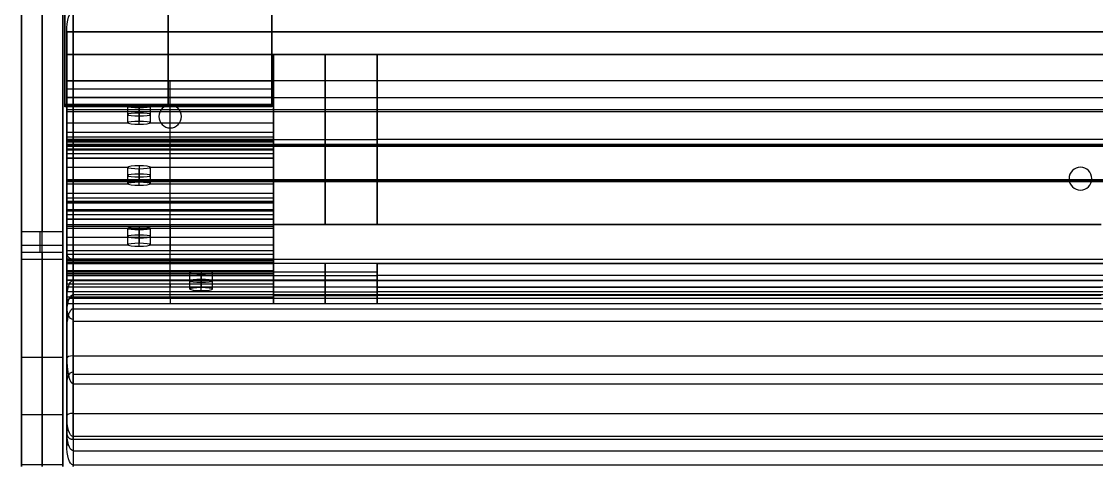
# Model space of a CAD drawing. Header units: millimetres. Extents: x -41 to 531, y -370 to 212.
# Drawn here: x -40.6 to 219.2, y -370 to -261.5 of the extents above; entities that cross this region are included whole.
import ezdxf

# ---------------------------------------------------------------- set-up
doc = ezdxf.new("R2010")
doc.units = ezdxf.units.MM
doc.header["$MEASUREMENT"] = 0
doc.layers.add('Domyślny', color=7, linetype='Continuous', true_color=0x000000)

# ---------------------------------------------------------------- blocks, each defined once
blk = doc.blocks.new('deska 2 siedziska awki Soft 02.412 SC')
at = {"layer": 'Domyślny'}
for p, q in [((5, 0), (1795, 0)), ((0, -73.03), (0, -5)), ((1800, -73.03), (1800, -5)), ((5, -32.5, -19), (1795, -32.5, -19)), ((5, -32.5, 19), (1795, -32.5, 19)), ((0, -43.46, 14), (0, -43.46, -14)), ((1800, -43.46, 14), (1800, -43.46, -14)), ((0, -58.03, 14), (0, -81.92, -8.3)), ((1800, -58.03, 14), (1800, -81.92, -8.3)), ((5, -60, -19), (1795, -60, -19)), ((5, -60, 19), (5, -90, -9)), ((5, -75, 5), (1795, -75, 5))]:
    blk.add_line(p, q, dxfattribs=at)
for centre, start, end in [((5, -5, -14), 90, 180), ((5, -5, 14), 90, 180), ((5, -5), 90, 180), ((1795, -5, 14), 360, 90), ((1795, -5), 0, 90), ((1795, -5, -14), 360, 90)]:
    blk.add_arc(centre, 5, start, end, dxfattribs=at)
at = {"layer": 'Domyślny', "extrusion": (1, 3.90799e-15, 5.32907e-15)}
blk.add_arc((-5, 14, 5), 5, 0, 90, dxfattribs=at)
at = {"layer": 'Domyślny', "extrusion": (1, 0, 0)}
for centre, radius, start, end in [((-5, 14, 1795), 5, 0, 90), ((-5, -14, 1795), 5, 270, 0), ((-60, 31, 1795), 50, 233.1301, 270)]:
    blk.add_arc(centre, radius, start, end, dxfattribs=at)
at = {"layer": 'Domyślny', "extrusion": (1, 9.59233e-15, -5.32907e-15)}
blk.add_arc((-5, -14, 5), 5, 270, 0, dxfattribs=at)
at = {"layer": 'Domyślny', "extrusion": (0, 1, 0)}
for centre, start, end in [((-5, -14, -5), 270, 360), ((-5, -14, -32.5), 270, 0), ((-5, 14, -32.5), 0, 90), ((-1795, -14, -32.5), 180, 270), ((-1795, 14, -32.5), 90, 180)]:
    blk.add_arc(centre, 5, start, end, dxfattribs=at)
at = {"layer": 'Domyślny', "extrusion": (-3.55271e-16, 1, 3.80829e-30)}
blk.add_arc((-5, 14, -5), 5, 0, 90, dxfattribs=at)
at = {"layer": 'Domyślny', "extrusion": (-7.10543e-16, 1, -3.23433e-29)}
blk.add_arc((-1795, -14, -5), 5, 180, 270, dxfattribs=at)
at = {"layer": 'Domyślny', "extrusion": (-5.32907e-16, 1, -1.77636e-16)}
blk.add_arc((-1795, 14, -5), 5, 90, 180, dxfattribs=at)
at = {"layer": 'Domyślny', "extrusion": (1, -3.01703e-15, -1.45143e-14)}
blk.add_arc((-60, 31), 45, 240.847, 270, dxfattribs=at)
at = {"layer": 'Domyślny', "extrusion": (-2.84217e-15, 1, -2.84217e-15)}
blk.add_arc((-5, -14, -60), 5, 270, 0, dxfattribs=at)
at = {"layer": 'Domyślny', "extrusion": (1, 6.91713e-15, 1.03597e-14)}
blk.add_arc((-60, 31, 5), 50, 233.1301, 270, dxfattribs=at)
at = {"layer": 'Domyślny', "extrusion": (-2.84217e-15, 1, 1.42109e-15)}
blk.add_arc((-1795, -14, -60), 5, 180, 270, dxfattribs=at)
at = {"layer": 'Domyślny', "extrusion": (1, 1.15438e-13, 4.04033e-13)}
blk.add_arc((-60, 31, 1800), 45, 240.847, 270, dxfattribs=at)
at = {"layer": 'Domyślny', "extrusion": (0, 0.731055, 0.682318)}
for centre, start, end in [((-5, 49.83, -50.7), 0, 90), ((-1795, 49.83, -50.7), 90, 180)]:
    blk.add_arc(centre, 5, start, end, dxfattribs=at)
at = {"layer": 'Domyślny'}
for points in [[(5, 0, 14), (5, 0), (5, 0, -14)], [(1795, 0, 14), (900, 0, 14), (5, 0, 14)], [(5, 0, -14), (900, 0, -14), (1795, 0, -14)], [(0, -60, -14), (0, -32.5, -14), (0, -5, -14)], [(0, -5, 14), (0, -31.51, 14), (0, -58.03, 14)], [(0, -5, -14), (0, -5), (0, -5, 14)], [(1795, -5, -19), (900, -5, -19), (5, -5, -19)], [(5, -5, -19), (5, -32.5, -19), (5, -60, -19)], [(5, -5, 19), (900, -5, 19), (1795, -5, 19)], [(5, -60, 19), (5, -32.5, 19), (5, -5, 19)], [(1795, -60, -19), (1795, -32.5, -19), (1795, -5, -19)], [(1795, -5, 19), (1795, -32.5, 19), (1795, -60, 19)], [(1800, -5, -14), (1800, -5), (1800, -5, 14)], [(1800, -5, 14), (1800, -31.51, 14), (1800, -58.03, 14)], [(1800, -60, -14), (1800, -32.5, -14), (1800, -5, -14)], [(5, -60, 19), (900, -60, 19), (1795, -60, 19)], [(5, -90, -9), (5, -75, 5), (5, -60, 19)], [(1795, -60, 19), (1795, -75, 5), (1795, -90, -9)], [(1795, -90, -9), (900, -90, -9), (5, -90, -9)]]:
    blk.add_open_spline(points, degree=2, dxfattribs=at)
for points, knots in [([(5, -60, 19), (4.73, -60, 19), (4.46, -59.99, 18.98), (4.07, -59.97, 18.92), (3.95, -59.96, 18.89), (3.71, -59.93, 18.83), (3.59, -59.92, 18.8), (3.26, -59.88, 18.69), (3.05, -59.85, 18.61), (2.68, -59.78, 18.43), (2.51, -59.74, 18.34), (2.19, -59.66, 18.14), (2.04, -59.62, 18.03), (1.77, -59.54, 17.82), (1.65, -59.49, 17.71), (1.41, -59.4, 17.49), (1.31, -59.36, 17.37), (1.11, -59.27, 17.15), (1.02, -59.22, 17.03), (0.77, -59.08, 16.68), (0.63, -58.99, 16.44), (0.39, -58.8, 15.96), (0.3, -58.71, 15.72), (0.15, -58.51, 15.23), (0.09, -58.42, 14.98), (0.02, -58.22, 14.49), (0, -58.13, 14.25), (0, -58.03, 14)], [-3.141593, -3.141593, -3.141593, -3.141593, -3.043631, -3.043631, -2.99465, -2.99465, -2.945669, -2.945669, -2.847502, -2.847502, -2.749335, -2.749335, -2.651095, -2.651095, -2.552855, -2.552855, -2.454641, -2.454641, -2.356427, -2.356427, -2.160019, -2.160019, -1.963614, -1.963614, -1.7672, -1.7672, -1.570796, -1.570796, -1.570796, -1.570796]), ([(1795, -60, 19), (1795.27, -60, 19), (1795.54, -59.99, 18.98), (1795.93, -59.97, 18.92), (1796.05, -59.96, 18.89), (1796.29, -59.93, 18.83), (1796.41, -59.92, 18.8), (1796.74, -59.88, 18.69), (1796.95, -59.85, 18.61), (1797.32, -59.78, 18.43), (1797.49, -59.74, 18.34), (1797.81, -59.66, 18.14), (1797.96, -59.62, 18.03), (1798.23, -59.54, 17.82), (1798.35, -59.49, 17.71), (1798.59, -59.4, 17.49), (1798.69, -59.36, 17.37), (1798.89, -59.27, 17.15), (1798.98, -59.22, 17.03), (1799.23, -59.08, 16.68), (1799.37, -58.99, 16.44), (1799.61, -58.8, 15.96), (1799.7, -58.71, 15.72), (1799.85, -58.51, 15.23), (1799.91, -58.42, 14.98), (1799.98, -58.22, 14.49), (1800, -58.13, 14.25), (1800, -58.03, 14)], [0, 0, 0, 0, 0.097962, 0.097962, 0.146943, 0.146943, 0.195923, 0.195923, 0.294091, 0.294091, 0.392258, 0.392258, 0.490498, 0.490498, 0.588738, 0.588738, 0.686952, 0.686952, 0.785166, 0.785166, 0.981574, 0.981574, 1.177978, 1.177978, 1.374393, 1.374393, 1.570796, 1.570796, 1.570796, 1.570796]), ([(0, -81.92, -8.3), (0, -82.26, -8.34), (0.01, -82.6, -8.38), (0.06, -83.28, -8.46), (0.1, -83.62, -8.49), (0.21, -84.31, -8.56), (0.27, -84.65, -8.6), (0.44, -85.35, -8.66), (0.54, -85.69, -8.7), (0.73, -86.21, -8.74), (0.8, -86.39, -8.75), (0.95, -86.73, -8.78), (1.03, -86.91, -8.8), (1.2, -87.26, -8.82), (1.3, -87.43, -8.84), (1.51, -87.78, -8.86), (1.63, -87.95, -8.87), (1.82, -88.21, -8.89), (1.89, -88.3, -8.9), (2.03, -88.47, -8.91), (2.11, -88.56, -8.91), (2.27, -88.73, -8.93), (2.35, -88.82, -8.93), (2.54, -88.99, -8.94), (2.64, -89.07, -8.95), (2.85, -89.24, -8.96), (2.96, -89.33, -8.96), (3.16, -89.45, -8.97), (3.22, -89.49, -8.97), (3.37, -89.57, -8.98), (3.44, -89.61, -8.98), (3.61, -89.69, -8.98), (3.7, -89.73, -8.99), (3.89, -89.81, -8.99), (3.99, -89.84, -8.99), (4.17, -89.89, -8.99), (4.23, -89.91, -9), (4.36, -89.94, -9), (4.43, -89.95, -9), (4.58, -89.97, -9), (4.66, -89.98, -9), (4.83, -90, -9), (4.91, -90, -9), (5, -90, -9)], [-0.00001449, -0.00001449, -0.00001449, -0.00001449, 0.00128883, 0.00128883, 0.00259215, 0.00259215, 0.00389548, 0.00389548, 0.00519879, 0.00519879, 0.00585046, 0.00585046, 0.00650212, 0.00650212, 0.00715381, 0.00715381, 0.0078055, 0.0078055, 0.00813133, 0.00813133, 0.00845715, 0.00845715, 0.00878298, 0.00878298, 0.00910881, 0.00910881, 0.00943446, 0.00943446, 0.00959729, 0.00959729, 0.00976011, 0.00976011, 0.00992294, 0.00992294, 0.01008576, 0.01008576, 0.01016717, 0.01016717, 0.01024859, 0.01024859, 0.01033, 0.01033, 0.01041141, 0.01041141, 0.01041141, 0.01041141]), ([(1795, -90, -9), (1795.09, -90, -9), (1795.17, -90, -9), (1795.34, -89.98, -9), (1795.42, -89.97, -9), (1795.57, -89.95, -9), (1795.64, -89.94, -9), (1795.77, -89.91, -9), (1795.83, -89.89, -8.99), (1796.01, -89.84, -8.99), (1796.11, -89.81, -8.99), (1796.3, -89.73, -8.99), (1796.39, -89.69, -8.98), (1796.56, -89.61, -8.98), (1796.63, -89.57, -8.98), (1796.78, -89.49, -8.97), (1796.84, -89.45, -8.97), (1797.04, -89.33, -8.96), (1797.15, -89.24, -8.96), (1797.36, -89.07, -8.95), (1797.46, -88.99, -8.94), (1797.65, -88.82, -8.93), (1797.73, -88.73, -8.93), (1797.89, -88.56, -8.91), (1797.97, -88.47, -8.91), (1798.11, -88.3, -8.9), (1798.18, -88.21, -8.89), (1798.37, -87.95, -8.87), (1798.49, -87.78, -8.86), (1798.7, -87.43, -8.84), (1798.8, -87.26, -8.82), (1798.97, -86.91, -8.8), (1799.05, -86.73, -8.78), (1799.2, -86.39, -8.75), (1799.27, -86.21, -8.74), (1799.46, -85.69, -8.7), (1799.56, -85.35, -8.66), (1799.73, -84.65, -8.6), (1799.79, -84.31, -8.56), (1799.9, -83.62, -8.49), (1799.94, -83.28, -8.46), (1799.99, -82.6, -8.38), (1800, -82.26, -8.34), (1800, -81.92, -8.3)], [0, 0, 0, 0, 0.00008149, 0.00008149, 0.00016298, 0.00016298, 0.00024446, 0.00024446, 0.00032595, 0.00032595, 0.00048893, 0.00048893, 0.0006519, 0.0006519, 0.00081488, 0.00081488, 0.00097785, 0.00097785, 0.0013038, 0.0013038, 0.00162994, 0.00162994, 0.00195607, 0.00195607, 0.0022822, 0.0022822, 0.00260833, 0.00260833, 0.00326062, 0.00326062, 0.00391291, 0.00391291, 0.00456518, 0.00456518, 0.00521746, 0.00521746, 0.00652198, 0.00652198, 0.00782651, 0.00782651, 0.00913105, 0.00913105, 0.01043558, 0.01043558, 0.01043558, 0.01043558])]:
    blk.add_open_spline(points, degree=3, knots=knots, dxfattribs=at)

msp = doc.modelspace()

# ---------------------------------------------------------------- linework, layer by layer
at = {"layer": 'Domyślny'}
for p, q in [((-40.64, -79.02, 37.84), (-40.64, -346.23, 37.84)), ((-30.64, -79.02, 37.84), (-30.64, -346.23, 37.84)), ((20.29, -269.48, 232.14), (-29.71, -269.48, 232.14)), ((45.29, -269.48, 230.14), (20.29, -269.48, 230.14)), ((45.29, -269.48, 234.14), (20.29, -269.48, 234.14)), ((20.29, -269.48, 232.14), (45.29, -269.48, 232.14)), ((445.29, -269.48, 232.14), (45.29, -269.48, 232.14)), ((-29.71, -305.92, 230.14), (-29.71, -274.13, 234.14)), ((-29.71, -275.85, -185.48), (-29.71, -279.83, -185.48)), ((-29.71, -283.32, -189.95), (-29.71, -276.44, -189.08)), ((-4.71, -279.83, -185.48), (-4.71, -275.85, -185.48)), ((20.29, -275.85, -185.48), (20.29, -279.83, -185.48)), ((-29.71, -278.98, -192.35), (-29.71, -279.85, -185.48)), ((-30.16, -281.48, -140.89), (19.84, -281.48, -140.89)), ((-30.16, -281.79, -138.39), (19.84, -281.79, -138.39)), ((19.84, -282.1, -135.89), (-30.16, -282.1, -135.89)), ((-29.71, -286.07, -135.87), (-29.71, -282.09, -135.87)), ((-29.71, -283.07, -191.93), (-29.71, -299.93, -194.05)), ((-14.96, -285.98, -136.64), (-14.96, -281.99, -136.64)), ((-12.21, -281.65, -139.37), (-12.21, -285.63, -139.37)), ((-12.21, -286.32, -133.91), (-12.21, -282.34, -133.91)), ((-9.46, -285.98, -136.64), (-9.46, -281.99, -136.64)), ((-4.71, -281.73, 234.14), (-4.71, -281.73, 230.14)), ((20.29, -286.07, -135.87), (20.29, -282.09, -135.87)), ((-7.46, -284.48, 230.14), (-7.46, -284.48, 234.14)), ((-1.96, -284.48, 230.14), (-1.96, -284.48, 234.14)), ((-29.71, -288.28, -86.26), (-29.71, -292.32, -86.26)), ((-29.71, -288.33, -86.26), (-29.71, -292.32, -86.26)), ((-4.71, -287.23, 230.14), (-4.71, -287.23, 234.14)), ((-4.71, -287.23, 230.14), (-4.71, -287.23, 234.14)), ((-4.71, -287.23, 230.14), (-4.71, -287.23, 234.14)), ((-4.71, -292.32, -86.26), (-4.71, -288.28, -86.26)), ((-4.71, -292.32, -86.26), (-4.71, -288.33, -86.26)), ((20.29, -288.28, -86.26), (20.29, -292.32, -86.26)), ((20.29, -292.32, -86.26), (20.29, -288.33, -86.26)), ((-29.71, -293.43, -77.33), (-29.71, -289.4, -77.33)), ((-29.71, -289.77, 230.14), (-29.71, -290.28, 234.14)), ((20.29, -290.02, 234.14), (-29.71, -290.02, 234.14)), ((20.29, -290.02, 230.14), (-29.71, -290.02, 230.14)), ((-29.71, -294.55, -68.4), (-29.71, -290.52, -68.4)), ((-29.71, -290.58, -68.4), (-29.71, -294.56, -68.4)), ((-4.71, -294.55, -68.4), (-4.71, -290.52, -68.4)), ((-4.71, -294.56, -68.4), (-4.71, -290.58, -68.4)), ((20.29, -293.44, -77.33), (20.29, -289.41, -77.33)), ((20.29, -290.02, 230.14), (45.29, -290.02, 230.14)), ((20.29, -290.02, 234.14), (45.29, -290.02, 234.14)), ((20.29, -290.53, -68.4), (20.29, -294.56, -68.4)), ((20.29, -290.58, -68.4), (20.29, -294.56, -68.4)), ((445.29, -290.02, 234.14), (45.29, -290.02, 234.14)), ((445.29, -290.02, 230.14), (45.29, -290.02, 230.14)), ((-29.71, -291.25, -194.98), (-29.71, -291.75, -191.01)), ((20.29, -291.25, -194.98), (-29.71, -291.25, -194.98)), ((20.29, -291.75, -191.01), (-29.71, -291.75, -191.01)), ((-29.71, -300.8, -18.79), (-29.71, -296.82, -18.79)), ((-14.96, -300.71, -19.57), (-14.96, -296.72, -19.57)), ((-12.21, -296.38, -22.29), (-12.21, -300.36, -22.29)), ((-12.21, -301.05, -16.84), (-12.21, -297.07, -16.84)), ((-9.46, -300.71, -19.57), (-9.46, -296.72, -19.57)), ((20.29, -300.8, -18.79), (20.29, -296.82, -18.79)), ((215.29, -296.73, 234.14), (215.29, -296.73, 230.14)), ((215.29, -296.73, 230.14), (215.29, -296.73, 234.14)), ((-29.71, -299.93, -194.05), (20.29, -299.93, -194.05)), ((212.54, -299.48, 230.14), (212.54, -299.48, 234.14)), ((218.04, -299.48, 230.14), (218.04, -299.48, 234.14)), ((-29.71, -303.01, 30.82), (-29.71, -307.04, 30.82)), ((-29.71, -303.06, 30.82), (-29.71, -307.04, 30.82)), ((-4.71, -307.04, 30.82), (-4.71, -303.01, 30.82)), ((-4.71, -307.04, 30.82), (-4.71, -303.06, 30.82)), ((20.29, -303.01, 30.82), (20.29, -307.04, 30.82)), ((20.29, -307.04, 30.82), (20.29, -303.06, 30.82)), ((215.29, -302.23, 230.14), (215.29, -302.23, 234.14)), ((-29.71, -308.16, 39.75), (-29.71, -304.13, 39.75)), ((-29.71, -309.28, 48.68), (-29.71, -305.25, 48.68)), ((-29.71, -305.31, 48.68), (-29.71, -309.29, 48.68)), ((-4.71, -309.28, 48.68), (-4.71, -305.25, 48.68)), ((-4.71, -309.29, 48.68), (-4.71, -305.31, 48.68)), ((20.29, -308.17, 39.75), (20.29, -304.14, 39.75)), ((20.29, -305.26, 48.68), (20.29, -309.29, 48.68)), ((20.29, -305.31, 48.68), (20.29, -309.29, 48.68)), ((-29.71, -310.57, 234.14), (20.29, -310.57, 234.14)), ((-29.71, -310.57, 230.14), (20.29, -310.57, 230.14)), ((-29.71, -310.57, 231.81), (-29.71, -316.85, 231.02)), ((20.29, -311.06, 230.11), (-29.71, -311.06, 230.11)), ((-29.71, -315.53, 98.28), (-29.71, -311.55, 98.28)), ((20.29, -311.56, 234.07), (-29.71, -311.56, 234.07)), ((-14.96, -315.44, 97.51), (-14.96, -311.45, 97.51)), ((-12.21, -311.11, 94.78), (-12.21, -315.09, 94.78)), ((-9.46, -315.44, 97.51), (-9.46, -311.45, 97.51)), ((20.29, -310.57, 234.14), (45.29, -310.57, 234.14)), ((45.29, -310.57, 230.14), (20.29, -310.57, 230.14)), ((20.29, -310.57, 232.14), (45.29, -310.57, 232.14)), ((20.29, -310.57, 231.81), (20.29, -316.85, 231.02)), ((20.29, -315.53, 98.28), (20.29, -311.55, 98.28)), ((220.29, -310.57, 232.14), (45.29, -310.57, 232.14)), ((-29.71, -313.28, 229.07), (-29.71, -313.83, 233.44)), ((-12.21, -315.78, 100.24), (-12.21, -311.8, 100.24)), ((-4.71, -324.9, 214.19), (-4.71, -313.72, 228.59)), ((20.29, -313.28, 229.07), (20.29, -313.83, 233.44)), ((-4.71, -328.06, 216.65), (-4.71, -316.88, 231.04)), ((20.29, -326.48, 215.42), (20.29, -315.3, 229.82)), ((-29.71, -317.74, 147.89), (-29.71, -321.77, 147.89)), ((-29.71, -317.79, 147.89), (-29.71, -321.77, 147.89)), ((-29.71, -318.09, 222.97), (-29.71, -323.7, 222.26)), ((-29.71, -322.89, 156.82), (-29.71, -318.86, 156.82)), ((20.29, -319.31, 221.39), (-29.71, -319.31, 221.39)), ((-4.71, -321.77, 147.89), (-4.71, -317.74, 147.89)), ((-4.71, -321.77, 147.89), (-4.71, -317.79, 147.89)), ((20.29, -317.74, 147.89), (20.29, -321.77, 147.89)), ((20.29, -321.77, 147.89), (20.29, -317.79, 147.89)), ((20.29, -322.9, 156.82), (20.29, -318.87, 156.82)), ((20.29, -322.47, 223.84), (20.29, -319.31, 221.39)), ((-29.71, -324.01, 165.75), (-29.71, -319.98, 165.75)), ((-29.71, -320.54, 219.81), (-29.71, -321.25, 225.42)), ((-29.71, -322.04, 166), (-29.71, -327.67, 210.74)), ((-4.71, -324.01, 165.75), (-4.71, -319.98, 165.75)), ((2.79, -321.83, 180.39), (2.79, -325.8, 179.89)), ((20.29, -319.99, 165.75), (20.29, -324.02, 165.75)), ((45.29, -320.01, 165.75), (20.29, -320.01, 165.75)), ((20.29, -322.01, 165.75), (45.29, -322.01, 165.75)), ((20.29, -322.47, 223.84), (-29.71, -322.47, 223.84)), ((-29.71, -322.88, 188.75), (-29.71, -326.85, 188.25)), ((20.29, -322.88, 188.75), (-29.71, -322.88, 188.75)), ((0.04, -326.14, 182.62), (0.04, -322.18, 183.12)), ((2.79, -326.49, 185.35), (2.79, -322.52, 185.85)), ((5.54, -326.14, 182.62), (5.54, -322.18, 183.12)), ((20.29, -322.86, 188.5), (45.29, -322.86, 188.5)), ((45.29, -324.02, 165.75), (20.29, -324.02, 165.75)), ((445.29, -322.88, 188.75), (45.29, -322.88, 188.75)), ((-29.71, -324.9, 214.19), (-29.71, -329.52, 213.61)), ((20.29, -325.71, 211.24), (-29.71, -325.71, 211.24)), ((20.29, -326.85, 188.25), (-29.71, -326.85, 188.25)), ((-29.71, -327.12, 211.06), (-29.71, -327.79, 216.44)), ((20.29, -324.9, 214.19), (20.29, -329.52, 213.61)), ((45.29, -325.71, 211.24), (20.29, -325.71, 211.24)), ((20.29, -326.85, 188.25), (45.29, -326.85, 188.25)), ((20.29, -327.12, 211.06), (20.29, -327.79, 216.44)), ((445.29, -326.85, 188.25), (45.29, -326.85, 188.25)), ((-29.71, -327.67, 210.74), (-29.71, -327.7, 210.99)), ((-29.71, -329.68, 210.74), (20.29, -329.68, 210.74)), ((-29.71, -329.68, 210.74), (20.29, -329.68, 210.74)), ((20.29, -327.7, 210.99), (45.29, -327.7, 210.99)), ((20.29, -329.68, 210.74), (45.29, -329.68, 210.74)), ((220.29, -327.7, 210.99), (45.29, -327.7, 210.99))]:
    msp.add_line(p, q, dxfattribs=at)
at = {"layer": 'Domyślny', "extrusion": (1, -8.50083e-16, -1.2326e-32)}
msp.add_arc((-283.82, -185.98, -29.71), 8, 277.1709, 3.5784, dxfattribs=at)
at = {"layer": 'Domyślny', "extrusion": (1, 1.82832e-11, -1.41709e-11)}
msp.add_arc((-283.82, -185.98, 20.29), 8, 277.1709, 3.5784, dxfattribs=at)
at = {"layer": 'Domyślny', "extrusion": (1, -8.50083e-16, 0)}
for centre, radius, start in [((-283.82, -185.98, -29.71), 4, 277.1709), ((-327.99, 165.25, -29.71), 8, 3.5784)]:
    msp.add_arc(centre, radius, start, 7.1709, dxfattribs=at)
at = {"layer": 'Domyślny', "extrusion": (1, 3.6572e-11, -2.83986e-11)}
msp.add_arc((-283.82, -185.98, 20.29), 4, 277.1709, 7.1709, dxfattribs=at)
at = {"layer": 'Domyślny', "extrusion": (9.01845e-16, 0.992178, 0.124829)}
for centre, start, end in [((12.21, -100.37, -296.85), 270, 90), ((12.21, -100.37, -296.85), 90, 270), ((12.21, -99.88, -300.8), 270, 90), ((12.21, -100.12, -298.82), 270, 90), ((12.21, -100.12, -298.82), 90, 270), ((12.21, -99.88, -300.8), 90, 270), ((12.21, 17.63, -296.85), 270, 90), ((12.21, 17.88, -298.82), 270, 90), ((12.21, 17.63, -296.85), 90, 270), ((12.21, 17.88, -298.82), 90, 270), ((12.21, 18.12, -300.8), 270, 90), ((12.21, 18.12, -300.8), 90, 270), ((12.21, 135.63, -296.85), 270, 90), ((12.21, 135.63, -296.85), 90, 270), ((12.21, 135.88, -298.82), 270, 90), ((12.21, 135.88, -298.82), 90, 270), ((12.21, 136.12, -300.8), 270, 90), ((12.21, 136.12, -300.8), 90, 270), ((-2.79, 221.9, -300.8), 270, 90), ((-2.79, 221.9, -300.8), 90, 270)]:
    msp.add_arc(centre, 2.75, start, end, dxfattribs=at)
at = {"layer": 'Domyślny'}
for centre, start, end in [((-4.71, -284.48, 230.14), 90, 270), ((-4.71, -284.48, 234.14), 90, 270), ((-4.71, -284.48, 232.14), 90, 270), ((-4.71, -284.48, 230.14), 270, 90), ((-4.71, -284.48, 234.14), 270, 90), ((-4.71, -284.48, 232.14), 270, 90), ((215.29, -299.48, 230.14), 90, 270), ((215.29, -299.48, 234.14), 90, 270), ((215.29, -299.48, 232.14), 90, 270), ((215.29, -299.48, 230.14), 270, 90), ((215.29, -299.48, 234.14), 270, 90), ((215.29, -299.48, 232.14), 270, 90)]:
    msp.add_arc(centre, 2.75, start, end, dxfattribs=at)
at = {"layer": 'Domyślny', "extrusion": (1, -8.71883e-16, -2.8074e-17)}
for radius in [8, 4]:
    msp.add_arc((-310.57, 226.14, -29.71), radius, 90, 142.1709, dxfattribs=at)
at = {"layer": 'Domyślny', "extrusion": (1, 0, 0)}
for centre, radius, start, end in [((-310.57, 226.14, -4.71), 8, 90, 142.1709), ((-310.57, 226.14, -4.71), 4, 90, 142.1709), ((-321.74, 211.74, -4.71), 4, 142.1709, 187.1709), ((-321.74, 211.74, -4.71), 8, 142.1709, 187.1709)]:
    msp.add_arc(centre, radius, start, end, dxfattribs=at)
at = {"layer": 'Domyślny', "extrusion": (1, -6.14066e-14, 1.13687e-13)}
msp.add_arc((-310.57, 226.14, 20.29), 8, 90, 142.1709, dxfattribs=at)
at = {"layer": 'Domyślny', "extrusion": (1, -2.77956e-13, 6.25278e-13)}
msp.add_arc((-310.57, 226.14, 20.29), 4, 90, 142.1709, dxfattribs=at)
at = {"layer": 'Domyślny', "extrusion": (-3.90051e-16, 0.992178, 0.124829)}
msp.add_arc((-2.79, 221.9, -296.8), 2.75, 270, 90, dxfattribs=at)
at = {"layer": 'Domyślny', "extrusion": (2.19374e-15, 0.992178, 0.124829)}
msp.add_arc((-2.79, 221.9, -296.8), 2.75, 90, 270, dxfattribs=at)
at = {"layer": 'Domyślny', "extrusion": (1, 3.50938e-12, -1.60583e-11)}
msp.add_arc((-327.99, 165.25, 20.29), 8, 3.5784, 7.1709, dxfattribs=at)
at = {"layer": 'Domyślny', "extrusion": (1, -4.85263e-11, 1.86735e-11)}
msp.add_arc((-327.99, 165.25, 45.29), 8, 3.5784, 7.1709, dxfattribs=at)
at = {"layer": 'Domyślny', "extrusion": (0, 0.992178, 0.124829)}
for start, end in [(270, 90), (90, 270)]:
    msp.add_arc((-2.79, 221.9, -298.8), 2.75, start, end, dxfattribs=at)
at = {"layer": 'Domyślny', "extrusion": (1, -8.49172e-16, -7.24427e-18)}
for radius in [4, 8]:
    msp.add_arc((-321.74, 211.74, -29.71), radius, 142.1709, 187.1709, dxfattribs=at)
at = {"layer": 'Domyślny', "extrusion": (1, -9.41469e-13, 2.71564e-13)}
msp.add_arc((-321.74, 211.74, 20.29), 4, 142.1709, 187.1709, dxfattribs=at)
at = {"layer": 'Domyślny', "extrusion": (1, -8.28743e-13, 2.31372e-13)}
msp.add_arc((-321.74, 211.74, 20.29), 8, 142.1709, 187.1709, dxfattribs=at)
at = {"layer": 'Domyślny'}
for points, degree in [([(-30.16, -282.1, -135.89), (-30.16, -79.02, -135.89), (-30.16, 124.07, -135.89)], 2), ([(-30.16, -281.79, -138.39), (-30.16, -79.02, -138.39), (-30.16, 123.76, -138.39)], 2), ([(-30.16, 123.44, -140.89), (-30.16, -79.02, -140.89), (-30.16, -281.48, -140.89)], 2), ([(-5.16, 124.07, -135.89), (-5.16, -79.02, -135.89), (-5.16, -282.1, -135.89)], 2), ([(-5.16, -281.48, -140.89), (-5.16, -79.02, -140.89), (-5.16, 123.44, -140.89)], 2), ([(19.84, -282.1, -135.89), (19.84, -79.02, -135.89), (19.84, 124.07, -135.89)], 2), ([(19.84, -281.79, -138.39), (19.84, -79.02, -138.39), (19.84, 123.76, -138.39)], 2), ([(19.84, 123.44, -140.89), (19.84, -79.02, -140.89), (19.84, -281.48, -140.89)], 2), ([(-40.64, -319.02, 272.14), (-40.64, -199.02, 272.14), (-40.64, -79.02, 272.14)], 2), ([(-40.64, -79.02, -196.46), (-40.64, -195.68, -196.46), (-40.64, -312.34, -196.46)], 2), ([(-35.64, -319.02, 272.14), (-35.64, -199.02, 272.14), (-35.64, -79.02, 272.14)], 2), ([(-35.64, -79.02, -196.46), (-35.64, -195.68, -196.46), (-35.64, -312.34, -196.46)], 2), ([(-30.64, -319.02, 272.14), (-30.64, -199.02, 272.14), (-30.64, -79.02, 272.14)], 2), ([(-30.64, -79.02, -196.46), (-30.64, -195.68, -196.46), (-30.64, -312.34, -196.46)], 2), ([(-29.71, -269.48, 234.14), (-29.71, -290.02, 234.14), (-29.71, -310.57, 234.14)], 2), ([(-29.71, -269.48, 234.14), (-4.71, -269.48, 234.14), (20.29, -269.48, 234.14)], 2), ([(-29.71, -269.48, 230.14), (-4.71, -269.48, 230.14), (20.29, -269.48, 230.14)], 2), ([(-29.71, -310.57, 230.14), (-29.71, -290.02, 230.14), (-29.71, -269.48, 230.14)], 2), ([(-29.71, -269.48, 230.14), (-29.71, -269.48, 232.14), (-29.71, -269.48, 234.14)], 2), ([(20.29, -310.57, 230.14), (20.29, -290.02, 230.14), (20.29, -269.48, 230.14)], 2), ([(20.29, -269.48, 230.14), (20.29, -269.48, 232.14), (20.29, -269.48, 234.14)], 2), ([(20.29, -269.48, 234.14), (20.29, -290.02, 234.14), (20.29, -310.57, 234.14)], 2), ([(20.29, -310.57, 232.14), (20.29, -290.02, 232.14), (20.29, -269.48, 232.14)], 2), ([(20.29, -269.48, 230.14), (20.29, -269.48, 232.14), (20.29, -269.48, 234.14)], 2), ([(20.29, -269.48, 234.14), (20.29, -290.02, 234.14), (20.29, -310.57, 234.14)], 2), ([(20.29, -269.48, 230.14), (20.29, -290.02, 230.14), (20.29, -310.57, 230.14)], 2), ([(32.79, -269.48, 230.14), (32.79, -290.02, 230.14), (32.79, -310.57, 230.14)], 2), ([(32.79, -269.48, 234.14), (32.79, -269.48, 232.14), (32.79, -269.48, 230.14)], 2), ([(32.79, -310.57, 234.14), (32.79, -290.02, 234.14), (32.79, -269.48, 234.14)], 2), ([(45.29, -310.57, 230.14), (45.29, -290.02, 230.14), (45.29, -269.48, 230.14)], 2), ([(45.29, -269.48, 230.14), (45.29, -269.48, 232.14), (45.29, -269.48, 234.14)], 2), ([(45.29, -269.48, 234.14), (45.29, -290.02, 234.14), (45.29, -310.57, 234.14)], 2), ([(45.29, -310.57, 232.14), (45.29, -290.02, 232.14), (45.29, -269.48, 232.14)], 2), ([(45.29, -269.48, 234.14), (45.29, -290.02, 234.14), (45.29, -310.57, 234.14)], 2), ([(45.29, -269.48, 230.14), (45.29, -290.02, 230.14), (45.29, -310.57, 230.14)], 2), ([(45.29, -269.48, 230.14), (45.29, -269.48, 232.14), (45.29, -269.48, 234.14)], 2), ([(45.29, -269.48, 234.14), (245.29, -269.48, 234.14), (445.29, -269.48, 234.14)], 2), ([(45.29, -269.48, 230.14), (245.29, -269.48, 230.14), (445.29, -269.48, 230.14)], 2), ([(-29.71, -275.83, -185.48), (-29.71, -277.17, -185.48), (-29.71, -278.51, -185.48), (-29.71, -279.85, -185.48)], 3), ([(20.29, -275.83, -185.48), (-4.71, -275.83, -185.48), (-29.71, -275.83, -185.48)], 2), ([(-29.71, -288.33, -86.26), (-29.71, -282.09, -135.87), (-29.71, -275.85, -185.48)], 2), ([(-29.71, -275.85, -185.48), (-4.71, -275.85, -185.48), (20.29, -275.85, -185.48)], 2), ([(-29.71, -277.84, -185.48), (-29.71, -284.08, -135.87), (-29.71, -290.32, -86.26)], 2), ([(20.29, -277.84, -185.48), (-4.71, -277.84, -185.48), (-29.71, -277.84, -185.48)], 2), ([(-4.71, -288.33, -86.26), (-4.71, -282.09, -135.87), (-4.71, -275.85, -185.48)], 2), ([(20.29, -275.83, -185.48), (20.29, -277.17, -185.48), (20.29, -278.51, -185.48), (20.29, -279.85, -185.48)], 3), ([(470.29, -275.83, -185.48), (245.29, -275.83, -185.48), (20.29, -275.83, -185.48)], 2), ([(20.29, -275.83, -185.48), (20.29, -277.17, -185.48), (20.29, -278.51, -185.48), (20.29, -279.85, -185.48)], 3), ([(20.29, -275.85, -185.48), (20.29, -282.09, -135.87), (20.29, -288.33, -86.26)], 2), ([(20.29, -290.32, -86.26), (20.29, -284.08, -135.87), (20.29, -277.84, -185.48)], 2), ([(-29.71, -292.32, -86.26), (-29.71, -286.07, -135.87), (-29.71, -279.83, -185.48)], 2), ([(-29.71, -279.83, -185.48), (-4.71, -279.83, -185.48), (20.29, -279.83, -185.48)], 2), ([(-29.71, -279.85, -185.48), (-4.71, -279.85, -185.48), (20.29, -279.85, -185.48)], 2), ([(-4.71, -292.32, -86.26), (-4.71, -286.07, -135.87), (-4.71, -279.83, -185.48)], 2), ([(20.29, -279.83, -185.48), (20.29, -286.07, -135.87), (20.29, -292.32, -86.26)], 2), ([(20.29, -279.85, -185.48), (245.29, -279.85, -185.48), (470.29, -279.85, -185.48)], 2), ([(-30.16, -281.48, -140.89), (-30.16, -281.79, -138.39), (-30.16, -282.1, -135.89)], 2), ([(-14.85, -282.09, -135.87), (-22.28, -282.09, -135.87), (-29.71, -282.09, -135.87)], 2), ([(-29.71, -283.32, -189.95), (-29.71, -283.07, -191.93), (-29.71, -282.82, -193.92)], 2), ([(-29.71, -282.82, -193.92), (-29.71, -291.25, -194.98), (-29.71, -299.69, -196.04)], 2), ([(20.29, -282.82, -193.92), (-4.71, -282.82, -193.92), (-29.71, -282.82, -193.92)], 2), ([(20.29, -282.09, -135.87), (5.36, -282.09, -135.87), (-9.57, -282.09, -135.87)], 2), ([(-5.16, -282.1, -135.89), (-5.16, -281.79, -138.39), (-5.16, -281.48, -140.89)], 2), ([(19.84, -281.48, -140.89), (19.84, -281.79, -138.39), (19.84, -282.1, -135.89)], 2), ([(20.29, -299.69, -196.04), (20.29, -291.25, -194.98), (20.29, -282.82, -193.92)], 2), ([(20.29, -299.69, -196.04), (20.29, -291.25, -194.98), (20.29, -282.82, -193.92)], 2), ([(470.29, -282.82, -193.92), (245.29, -282.82, -193.92), (20.29, -282.82, -193.92)], 2), ([(-29.71, -300.18, -192.07), (-29.71, -291.75, -191.01), (-29.71, -283.32, -189.95)], 2), ([(20.29, -283.32, -189.95), (-4.71, -283.32, -189.95), (-29.71, -283.32, -189.95)], 2), ([(20.29, -300.18, -192.07), (20.29, -291.75, -191.01), (20.29, -283.32, -189.95)], 2), ([(20.29, -300.18, -192.07), (20.29, -291.75, -191.01), (20.29, -283.32, -189.95)], 2), ([(470.29, -283.32, -189.95), (245.29, -283.32, -189.95), (20.29, -283.32, -189.95)], 2), ([(-14.85, -286.07, -135.87), (-22.28, -286.07, -135.87), (-29.71, -286.07, -135.87)], 2), ([(-29.71, -290.52, -68.4), (-29.71, -289.4, -77.33), (-29.71, -288.28, -86.26)], 2), ([(-29.71, -288.28, -86.26), (-4.71, -288.28, -86.26), (20.29, -288.28, -86.26)], 2), ([(20.29, -288.33, -86.26), (-4.71, -288.33, -86.26), (-29.71, -288.33, -86.26)], 2), ([(20.29, -286.07, -135.87), (5.36, -286.07, -135.87), (-9.57, -286.07, -135.87)], 2), ([(-4.71, -290.52, -68.4), (-4.71, -289.4, -77.33), (-4.71, -288.28, -86.26)], 2), ([(20.29, -288.28, -86.26), (20.29, -289.41, -77.33), (20.29, -290.53, -68.4)], 2), ([(-29.71, -289.4, -77.33), (-4.71, -289.4, -77.33), (20.29, -289.41, -77.33)], 2), ([(-29.71, -290.3, -86.26), (-29.71, -291.42, -77.33), (-29.71, -292.53, -68.4)], 2), ([(20.29, -290.3, -86.26), (-4.71, -290.3, -86.26), (-29.71, -290.3, -86.26)], 2), ([(-29.71, -290.32, -86.26), (-4.71, -290.32, -86.26), (20.29, -290.32, -86.26)], 2), ([(20.29, -290.53, -68.4), (-4.71, -290.52, -68.4), (-29.71, -290.52, -68.4)], 2), ([(-29.71, -303.06, 30.82), (-29.71, -296.82, -18.79), (-29.71, -290.58, -68.4)], 2), ([(-29.71, -290.58, -68.4), (-4.71, -290.58, -68.4), (20.29, -290.58, -68.4)], 2), ([(-4.71, -303.06, 30.82), (-4.71, -296.82, -18.79), (-4.71, -290.58, -68.4)], 2), ([(20.29, -290.02, 234.14), (20.29, -290.02, 232.14), (20.29, -290.02, 230.14)], 2), ([(20.29, -292.55, -68.4), (20.29, -291.42, -77.33), (20.29, -290.3, -86.26)], 2), ([(20.29, -290.58, -68.4), (20.29, -296.82, -18.79), (20.29, -303.06, 30.82)], 2), ([(45.29, -290.02, 234.14), (45.29, -290.02, 232.14), (45.29, -290.02, 230.14)], 2), ([(-29.71, -294.55, -68.4), (-29.71, -293.43, -77.33), (-29.71, -292.32, -86.26)], 2), ([(-29.71, -292.32, -86.26), (-4.71, -292.32, -86.26), (20.29, -292.32, -86.26)], 2), ([(20.29, -292.32, -86.26), (-4.71, -292.32, -86.26), (-29.71, -292.32, -86.26)], 2), ([(-29.71, -292.53, -68.4), (-4.71, -292.54, -68.4), (20.29, -292.55, -68.4)], 2), ([(-29.71, -292.57, -68.4), (-29.71, -298.81, -18.79), (-29.71, -305.05, 30.82)], 2), ([(20.29, -292.57, -68.4), (-4.71, -292.57, -68.4), (-29.71, -292.57, -68.4)], 2), ([(-29.71, -293.43, -77.33), (-4.71, -293.43, -77.33), (20.29, -293.44, -77.33)], 2), ([(-4.71, -294.55, -68.4), (-4.71, -293.43, -77.33), (-4.71, -292.32, -86.26)], 2), ([(470.29, -291.25, -194.98), (245.29, -291.25, -194.98), (20.29, -291.25, -194.98)], 2), ([(470.29, -291.75, -191.01), (245.29, -291.75, -191.01), (20.29, -291.75, -191.01)], 2), ([(20.29, -292.32, -86.26), (20.29, -293.44, -77.33), (20.29, -294.56, -68.4)], 2), ([(20.29, -305.05, 30.82), (20.29, -298.81, -18.79), (20.29, -292.57, -68.4)], 2), ([(20.29, -294.56, -68.4), (-4.71, -294.55, -68.4), (-29.71, -294.55, -68.4)], 2), ([(-29.71, -307.04, 30.82), (-29.71, -300.8, -18.79), (-29.71, -294.56, -68.4)], 2), ([(-29.71, -294.56, -68.4), (-4.71, -294.56, -68.4), (20.29, -294.56, -68.4)], 2), ([(-4.71, -307.04, 30.82), (-4.71, -300.8, -18.79), (-4.71, -294.56, -68.4)], 2), ([(20.29, -294.56, -68.4), (20.29, -300.8, -18.79), (20.29, -307.04, 30.82)], 2), ([(-14.85, -296.82, -18.79), (-22.28, -296.82, -18.79), (-29.71, -296.82, -18.79)], 2), ([(20.29, -296.82, -18.79), (5.36, -296.82, -18.79), (-9.57, -296.82, -18.79)], 2), ([(-29.71, -299.69, -196.04), (-29.71, -299.93, -194.05), (-29.71, -300.18, -192.07)], 2), ([(-29.71, -299.69, -196.04), (-4.71, -299.69, -196.04), (20.29, -299.69, -196.04)], 2), ([(-29.71, -300.18, -192.07), (-4.71, -300.18, -192.07), (20.29, -300.18, -192.07)], 2), ([(-14.85, -300.8, -18.79), (-22.28, -300.8, -18.79), (-29.71, -300.8, -18.79)], 2), ([(20.29, -300.8, -18.79), (5.36, -300.8, -18.79), (-9.57, -300.8, -18.79)], 2), ([(20.29, -299.69, -196.04), (20.29, -299.93, -194.05), (20.29, -300.18, -192.07)], 2), ([(20.29, -299.69, -196.04), (20.29, -299.93, -194.05), (20.29, -300.18, -192.07)], 2), ([(20.29, -299.69, -196.04), (245.29, -299.69, -196.04), (470.29, -299.69, -196.04)], 2), ([(20.29, -299.93, -194.05), (245.29, -299.93, -194.05), (470.29, -299.93, -194.05)], 2), ([(20.29, -300.18, -192.07), (245.29, -300.18, -192.07), (470.29, -300.18, -192.07)], 2), ([(-29.71, -305.25, 48.68), (-29.71, -304.13, 39.75), (-29.71, -303.01, 30.82)], 2), ([(-29.71, -303.01, 30.82), (-4.71, -303.01, 30.82), (20.29, -303.01, 30.82)], 2), ([(20.29, -303.06, 30.82), (-4.71, -303.06, 30.82), (-29.71, -303.06, 30.82)], 2), ([(-4.71, -305.25, 48.68), (-4.71, -304.13, 39.75), (-4.71, -303.01, 30.82)], 2), ([(20.29, -303.01, 30.82), (20.29, -304.14, 39.75), (20.29, -305.26, 48.68)], 2), ([(-29.71, -304.13, 39.75), (-4.71, -304.13, 39.75), (20.29, -304.14, 39.75)], 2), ([(-29.71, -305.03, 30.82), (-29.71, -306.15, 39.75), (-29.71, -307.26, 48.68)], 2), ([(20.29, -305.03, 30.82), (-4.71, -305.03, 30.82), (-29.71, -305.03, 30.82)], 2), ([(-29.71, -305.05, 30.82), (-4.71, -305.05, 30.82), (20.29, -305.05, 30.82)], 2), ([(20.29, -305.26, 48.68), (-4.71, -305.25, 48.68), (-29.71, -305.25, 48.68)], 2), ([(-29.71, -317.79, 147.89), (-29.71, -311.55, 98.28), (-29.71, -305.31, 48.68)], 2), ([(-29.71, -305.31, 48.68), (-4.71, -305.31, 48.68), (20.29, -305.31, 48.68)], 2), ([(-4.71, -317.79, 147.89), (-4.71, -311.55, 98.28), (-4.71, -305.31, 48.68)], 2), ([(20.29, -307.28, 48.68), (20.29, -306.15, 39.75), (20.29, -305.03, 30.82)], 2), ([(20.29, -305.31, 48.68), (20.29, -311.55, 98.28), (20.29, -317.79, 147.89)], 2), ([(20.29, -307.04, 30.82), (-4.71, -307.04, 30.82), (-29.71, -307.04, 30.82)], 2), ([(-29.71, -309.28, 48.68), (-29.71, -308.16, 39.75), (-29.71, -307.04, 30.82)], 2), ([(-29.71, -307.04, 30.82), (-4.71, -307.04, 30.82), (20.29, -307.04, 30.82)], 2), ([(-29.71, -307.26, 48.68), (-4.71, -307.27, 48.68), (20.29, -307.28, 48.68)], 2), ([(-29.71, -307.3, 48.68), (-29.71, -313.54, 98.28), (-29.71, -319.78, 147.89)], 2), ([(20.29, -307.3, 48.68), (-4.71, -307.3, 48.68), (-29.71, -307.3, 48.68)], 2), ([(-29.71, -308.16, 39.75), (-4.71, -308.16, 39.75), (20.29, -308.17, 39.75)], 2), ([(-4.71, -309.28, 48.68), (-4.71, -308.16, 39.75), (-4.71, -307.04, 30.82)], 2), ([(20.29, -307.04, 30.82), (20.29, -308.17, 39.75), (20.29, -309.29, 48.68)], 2), ([(20.29, -319.78, 147.89), (20.29, -313.54, 98.28), (20.29, -307.3, 48.68)], 2), ([(20.29, -309.29, 48.68), (-4.71, -309.28, 48.68), (-29.71, -309.28, 48.68)], 2), ([(-29.71, -321.77, 147.89), (-29.71, -315.53, 98.28), (-29.71, -309.29, 48.68)], 2), ([(-29.71, -309.29, 48.68), (-4.71, -309.29, 48.68), (20.29, -309.29, 48.68)], 2), ([(-29.71, -310.57, 234.14), (-29.71, -310.57, 232.14), (-29.71, -310.57, 230.14)], 2), ([(-14.85, -311.55, 98.28), (-22.28, -311.55, 98.28), (-29.71, -311.55, 98.28)], 2), ([(20.29, -311.55, 98.28), (5.36, -311.55, 98.28), (-9.57, -311.55, 98.28)], 2), ([(-4.71, -321.77, 147.89), (-4.71, -315.53, 98.28), (-4.71, -309.29, 48.68)], 2), ([(20.29, -309.29, 48.68), (20.29, -315.53, 98.28), (20.29, -321.77, 147.89)], 2), ([(20.29, -310.57, 234.14), (20.29, -310.57, 232.14), (20.29, -310.57, 230.14)], 2), ([(20.29, -310.57, 234.14), (20.29, -310.57, 232.14), (20.29, -310.57, 230.14)], 2), ([(32.79, -310.57, 230.14), (32.79, -310.57, 232.14), (32.79, -310.57, 234.14)], 2), ([(45.29, -310.57, 234.14), (45.29, -310.57, 232.14), (45.29, -310.57, 230.14)], 2), ([(220.29, -310.57, 230.14), (132.79, -310.57, 230.14), (45.29, -310.57, 230.14)], 2), ([(45.29, -310.57, 234.14), (45.29, -310.57, 232.14), (45.29, -310.57, 230.14)], 2), ([(45.29, -310.57, 234.14), (132.79, -310.57, 234.14), (220.29, -310.57, 234.14)], 2), ([(-30.64, -312.34, -196.46), (-35.64, -312.34, -196.46), (-40.64, -312.34, -196.46)], 2), ([(20.29, -313.72, 228.59), (-4.71, -313.72, 228.59), (-29.71, -313.72, 228.59)], 2), ([(-29.71, -313.72, 228.59), (-29.71, -319.31, 221.39), (-29.71, -324.9, 214.19)], 2), ([(-29.71, -316.88, 231.04), (-29.71, -315.3, 229.82), (-29.71, -313.72, 228.59)], 2), ([(20.29, -316.88, 231.04), (20.29, -315.3, 229.82), (20.29, -313.72, 228.59)], 2), ([(20.29, -324.9, 214.19), (20.29, -319.31, 221.39), (20.29, -313.72, 228.59)], 2), ([(-30.64, -315.65, -195.21), (-35.64, -315.65, -195.21), (-40.64, -315.65, -195.21)], 2), ([(-14.85, -315.53, 98.28), (-22.28, -315.53, 98.28), (-29.71, -315.53, 98.28)], 2), ([(-29.71, -316.88, 231.04), (-29.71, -322.47, 223.84), (-29.71, -328.06, 216.65)], 2), ([(20.29, -316.88, 231.04), (-4.71, -316.88, 231.04), (-29.71, -316.88, 231.04)], 2), ([(20.29, -315.53, 98.28), (5.36, -315.53, 98.28), (-9.57, -315.53, 98.28)], 2), ([(20.29, -328.06, 216.65), (20.29, -322.47, 223.84), (20.29, -316.88, 231.04)], 2), ([(-40.64, -317.3, -192.08), (-40.64, -342.97, 11.91), (-40.64, -368.63, 215.9)], 2), ([(-30.64, -317.3, -192.08), (-35.64, -317.3, -192.08), (-40.64, -317.3, -192.08)], 2), ([(-30.64, -319.02, 272.14), (-35.64, -319.02, 272.14), (-40.64, -319.02, 272.14)], 2), ([(-35.64, -317.3, -192.08), (-35.64, -342.97, 11.91), (-35.64, -368.63, 215.9)], 2), ([(-30.64, -317.3, -192.08), (-30.64, -342.97, 11.91), (-30.64, -368.63, 215.9)], 2), ([(-29.71, -319.98, 165.75), (-29.71, -318.86, 156.82), (-29.71, -317.74, 147.89)], 2), ([(-29.71, -317.74, 147.89), (-4.71, -317.74, 147.89), (20.29, -317.74, 147.89)], 2), ([(20.29, -317.79, 147.89), (-4.71, -317.79, 147.89), (-29.71, -317.79, 147.89)], 2), ([(-29.71, -318.86, 156.82), (-4.71, -318.86, 156.82), (20.29, -318.87, 156.82)], 2), ([(-4.71, -319.98, 165.75), (-4.71, -318.86, 156.82), (-4.71, -317.74, 147.89)], 2), ([(20.29, -317.74, 147.89), (20.29, -318.87, 156.82), (20.29, -319.99, 165.75)], 2), ([(-29.71, -319.76, 147.89), (-29.71, -320.88, 156.82), (-29.71, -321.99, 165.75)], 2), ([(20.29, -319.76, 147.89), (-4.71, -319.76, 147.89), (-29.71, -319.76, 147.89)], 2), ([(-29.71, -319.78, 147.89), (-4.71, -319.78, 147.89), (20.29, -319.78, 147.89)], 2), ([(20.29, -319.99, 165.75), (-4.71, -319.98, 165.75), (-29.71, -319.98, 165.75)], 2), ([(-29.71, -320.01, 165.75), (-29.71, -321.34, 165.75), (-29.71, -322.68, 165.75), (-29.71, -324.02, 165.75)], 3), ([(20.29, -320.01, 165.75), (-4.71, -320.01, 165.75), (-29.71, -320.01, 165.75)], 2), ([(-29.71, -320.05, 166.25), (-29.71, -322.04, 166), (-29.71, -324.02, 165.75)], 2), ([(20.29, -320.05, 166.25), (-4.71, -320.05, 166.25), (-29.71, -320.05, 166.25)], 2), ([(-29.71, -325.65, 210.74), (-29.71, -322.85, 188.5), (-29.71, -320.05, 166.25)], 2), ([(20.29, -321.77, 147.89), (-4.71, -321.77, 147.89), (-29.71, -321.77, 147.89)], 2), ([(-29.71, -324.01, 165.75), (-29.71, -322.89, 156.82), (-29.71, -321.77, 147.89)], 2), ([(-29.71, -321.77, 147.89), (-4.71, -321.77, 147.89), (20.29, -321.77, 147.89)], 2), ([(-29.71, -321.99, 165.75), (-4.71, -322, 165.75), (20.29, -322.01, 165.75)], 2), ([(-4.71, -324.01, 165.75), (-4.71, -322.89, 156.82), (-4.71, -321.77, 147.89)], 2), ([(20.29, -322.01, 165.75), (20.29, -320.88, 156.82), (20.29, -319.76, 147.89)], 2), ([(20.29, -325.71, 211.24), (20.29, -322.86, 188.5), (20.29, -320.01, 165.75)], 2), ([(20.29, -320.01, 165.75), (20.29, -322.01, 165.75), (20.29, -324.02, 165.75)], 2), ([(20.29, -320.01, 165.75), (20.29, -321.34, 165.75), (20.29, -322.68, 165.75), (20.29, -324.02, 165.75)], 3), ([(20.29, -325.65, 210.74), (20.29, -322.85, 188.5), (20.29, -320.05, 166.25)], 2), ([(20.29, -321.77, 147.89), (20.29, -322.9, 156.82), (20.29, -324.02, 165.75)], 2), ([(20.29, -327.7, 210.99), (20.29, -324.86, 188.37), (20.29, -322.01, 165.75)], 2), ([(32.79, -320.01, 165.75), (32.79, -322.86, 188.5), (32.79, -325.71, 211.24)], 2), ([(32.79, -324.02, 165.75), (32.79, -322.01, 165.75), (32.79, -320.01, 165.75)], 2), ([(45.29, -325.71, 211.24), (45.29, -322.86, 188.5), (45.29, -320.01, 165.75)], 2), ([(45.29, -320.01, 165.75), (45.29, -322.01, 165.75), (45.29, -324.02, 165.75)], 2), ([(445.29, -320.01, 165.75), (245.29, -320.01, 165.75), (45.29, -320.01, 165.75)], 2), ([(45.29, -320.01, 165.75), (45.29, -321.34, 165.75), (45.29, -322.68, 165.75), (45.29, -324.02, 165.75)], 3), ([(445.29, -320.05, 166.25), (245.29, -320.05, 166.25), (45.29, -320.05, 166.25)], 2), ([(45.29, -325.65, 210.74), (45.29, -322.85, 188.5), (45.29, -320.05, 166.25)], 2), ([(45.29, -327.7, 210.99), (45.29, -324.86, 188.37), (45.29, -322.01, 165.75)], 2), ([(-29.71, -322.89, 156.82), (-4.71, -322.89, 156.82), (20.29, -322.9, 156.82)], 2), ([(20.29, -324.02, 165.75), (-4.71, -324.01, 165.75), (-29.71, -324.01, 165.75)], 2), ([(-29.71, -324.02, 165.75), (-29.71, -326.85, 188.25), (-29.71, -329.68, 210.74)], 2), ([(-29.71, -324.02, 165.75), (-4.71, -324.02, 165.75), (20.29, -324.02, 165.75)], 2), ([(20.29, -326.85, 188.25), (20.29, -324.86, 188.37), (20.29, -322.86, 188.5)], 2), ([(20.29, -324.02, 165.75), (20.29, -326.85, 188.25), (20.29, -329.68, 210.74)], 2), ([(20.29, -329.68, 210.74), (20.29, -326.85, 188.25), (20.29, -324.02, 165.75)], 2), ([(32.79, -329.68, 210.74), (32.79, -326.85, 188.25), (32.79, -324.02, 165.75)], 2), ([(45.29, -326.85, 188.25), (45.29, -324.86, 188.37), (45.29, -322.86, 188.5)], 2), ([(45.29, -324.02, 165.75), (45.29, -326.85, 188.25), (45.29, -329.68, 210.74)], 2), ([(45.29, -329.68, 210.74), (45.29, -326.85, 188.25), (45.29, -324.02, 165.75)], 2), ([(45.29, -324.02, 165.75), (245.29, -324.02, 165.75), (445.29, -324.02, 165.75)], 2), ([(-29.71, -324.9, 214.19), (-4.71, -324.9, 214.19), (20.29, -324.9, 214.19)], 2), ([(-29.71, -324.9, 214.19), (-29.71, -326.48, 215.42), (-29.71, -328.06, 216.65)], 2), ([(-29.71, -325.71, 211.24), (-29.71, -325.68, 210.99), (-29.71, -325.65, 210.74)], 2), ([(-29.71, -329.68, 210.74), (-29.71, -328.34, 210.74), (-29.71, -326.99, 210.74), (-29.71, -325.65, 210.74)], 3), ([(-29.71, -325.65, 210.74), (-4.71, -325.65, 210.74), (20.29, -325.65, 210.74)], 2), ([(-29.71, -329.68, 210.74), (-29.71, -328.34, 210.74), (-29.71, -326.99, 210.74), (-29.71, -325.65, 210.74)], 3), ([(-29.71, -325.65, 210.74), (-4.71, -325.65, 210.74), (20.29, -325.65, 210.74)], 2), ([(-29.71, -329.68, 210.74), (-29.71, -327.7, 210.99), (-29.71, -325.71, 211.24)], 2), ([(20.29, -324.9, 214.19), (20.29, -326.48, 215.42), (20.29, -328.06, 216.65)], 2), ([(20.29, -325.71, 211.24), (20.29, -325.68, 210.99), (20.29, -325.65, 210.74)], 2), ([(20.29, -325.65, 210.74), (20.29, -326.99, 210.74), (20.29, -328.34, 210.74), (20.29, -329.68, 210.74)], 3), ([(20.29, -325.65, 210.74), (20.29, -326.99, 210.74), (20.29, -328.34, 210.74), (20.29, -329.68, 210.74)], 3), ([(20.29, -329.68, 210.74), (20.29, -327.7, 210.99), (20.29, -325.71, 211.24)], 2), ([(20.29, -329.68, 210.74), (20.29, -327.7, 210.99), (20.29, -325.71, 211.24)], 2), ([(32.79, -325.71, 211.24), (32.79, -327.7, 210.99), (32.79, -329.68, 210.74)], 2), ([(45.29, -325.65, 210.74), (245.29, -325.65, 210.74), (445.29, -325.65, 210.74)], 2), ([(45.29, -325.65, 210.74), (45.29, -326.99, 210.74), (45.29, -328.34, 210.74), (45.29, -329.68, 210.74)], 3), ([(45.29, -325.71, 211.24), (45.29, -325.68, 210.99), (45.29, -325.65, 210.74)], 2), ([(45.29, -325.65, 210.74), (245.29, -325.65, 210.74), (445.29, -325.65, 210.74)], 2), ([(45.29, -325.65, 210.74), (45.29, -326.99, 210.74), (45.29, -328.34, 210.74), (45.29, -329.68, 210.74)], 3), ([(45.29, -329.68, 210.74), (45.29, -327.7, 210.99), (45.29, -325.71, 211.24)], 2), ([(45.29, -329.68, 210.74), (45.29, -327.7, 210.99), (45.29, -325.71, 211.24)], 2), ([(45.29, -325.71, 211.24), (132.79, -325.71, 211.24), (220.29, -325.71, 211.24)], 2), ([(-29.71, -328.06, 216.65), (-4.71, -328.06, 216.65), (20.29, -328.06, 216.65)], 2), ([(45.29, -329.68, 210.74), (132.79, -329.68, 210.74), (220.29, -329.68, 210.74)], 2), ([(45.29, -329.68, 210.74), (132.79, -329.68, 210.74), (220.29, -329.68, 210.74)], 2), ([(-30.64, -342.69, 9.72), (-35.64, -342.69, 9.72), (-40.64, -342.69, 9.72)], 2), ([(-30.64, -356.52, 255.21), (-35.64, -356.52, 255.21), (-40.64, -356.52, 255.21)], 2), ([(-30.64, -368.63, 215.9), (-35.64, -368.63, 215.9), (-40.64, -368.63, 215.9)], 2)]:
    msp.add_open_spline(points, degree=degree, dxfattribs=at)
for points, weights in [([(20.29, -282.82, -193.92), (20.29, -275.36, -192.98), (20.29, -275.83, -185.48)], [1, 0.728923703199, 1]), ([(20.29, -283.32, -189.95), (20.29, -279.35, -189.45), (20.29, -279.85, -185.48)], [1, 0.707106781187, 1]), ([(-40.64, -312.34, -196.46), (-40.64, -316.75, -196.46), (-40.64, -317.3, -192.08)], [1, 0.749943141575, 1]), ([(-36.14, -317.3, -192.08), (-36.14, -316.75, -196.46), (-36.14, -312.34, -196.46)], [1, 0.749943141575, 1]), ([(-30.64, -312.34, -196.46), (-30.64, -316.75, -196.46), (-30.64, -317.3, -192.08)], [1, 0.749943141575, 1])]:
    msp.add_rational_spline(points, weights, degree=2, dxfattribs=at)
for points in [[(-40.64, -368.63, 215.9), (-40.64, -371.45, 238.29), (-40.64, -356.52, 255.21), (-40.64, -341.59, 272.14), (-40.64, -319.02, 272.14)], [(-35.64, -368.63, 215.9), (-35.64, -371.45, 238.29), (-35.64, -356.52, 255.21), (-35.64, -341.59, 272.14), (-35.64, -319.02, 272.14)], [(-30.64, -368.63, 215.9), (-30.64, -371.45, 238.29), (-30.64, -356.52, 255.21), (-30.64, -341.59, 272.14), (-30.64, -319.02, 272.14)]]:
    msp.add_rational_spline(points, [1, 0.911455510043, 1, 0.911455510043, 1], degree=2, knots=[-1674.581219, -1674.581219, -1674.581219, -1632.182413, -1632.182413, -1589.783607, -1589.783607, -1589.783607], dxfattribs=at)

# ---------------------------------------------------------------- block references
at = {"layer": 'Domyślny', "extrusion": (2.3889e-16, 1.66533e-15, -1), "xscale": 0.3055555555555553}
msp.add_blockref('deska 2 siedziska awki Soft 02.412 SC', (-520.29, -259.02, -253.14), dxfattribs=at)
at = {"layer": 'Domyślny', "extrusion": (8.32313e-18, 0.992178, 0.124829), "xscale": 0.3055555555555555, "rotation": 180}
msp.add_blockref('deska 2 siedziska awki Soft 02.412 SC', (29.71, 200.22, -319.8), dxfattribs=at)

doc.saveas('drawing.dxf')
